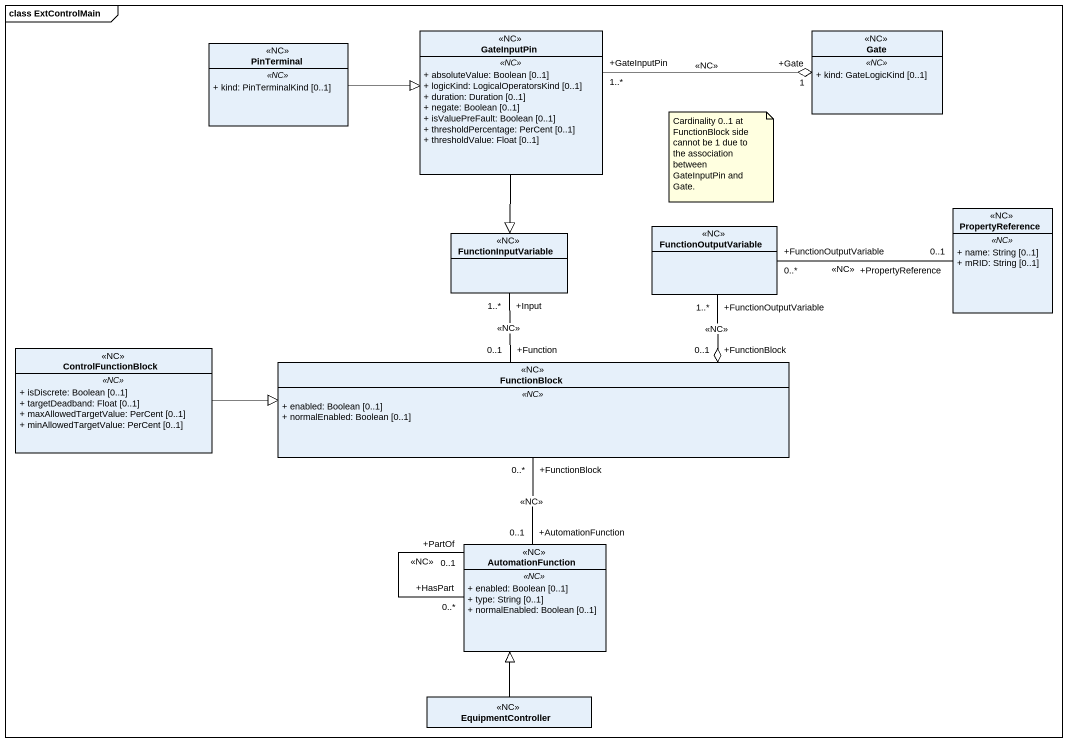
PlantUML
@startuml
mainframe class ExtControlMain
hide circle
hide empty members
skinparam classAttributeIconSize 0
class PinTerminal <<NC>> {
  .. <<NC>> ..
  + kind: PinTerminalKind [0..1]
}
class GateInputPin <<NC>> {
  .. <<NC>> ..
  + absoluteValue: Boolean [0..1]
  + logicKind: LogicalOperatorsKind [0..1]
  + duration: Duration [0..1]
  + negate: Boolean [0..1]
  + isValuePreFault: Boolean [0..1]
  + thresholdPercentage: PerCent [0..1]
  + thresholdValue: Float [0..1]
}
class Gate <<NC>> {
  .. <<NC>> ..
  + kind: GateLogicKind [0..1]
}
class PropertyReference <<NC>> {
  .. <<NC>> ..
  + name: String [0..1]
  + mRID: String [0..1]
}
class FunctionInputVariable <<NC>>
class FunctionOutputVariable <<NC>>
class ControlFunctionBlock <<NC>> {
  .. <<NC>> ..
  + isDiscrete: Boolean [0..1]
  + targetDeadband: Float [0..1]
  + maxAllowedTargetValue: PerCent [0..1]
  + minAllowedTargetValue: PerCent [0..1]
}
class FunctionBlock <<NC>> {
  .. <<NC>> ..
  + enabled: Boolean [0..1]
  + normalEnabled: Boolean [0..1]
}
class AutomationFunction <<NC>> {
  .. <<NC>> ..
  + enabled: Boolean [0..1]
  + type: String [0..1]
  + normalEnabled: Boolean [0..1]
}
class EquipmentController <<NC>>
PinTerminal -right-|> GateInputPin
GateInputPin "+GateInputPin\n1..*" -right-o "+Gate\n1" Gate : <<NC>>
GateInputPin --|> FunctionInputVariable
FunctionInputVariable "+Input\n1..*" -- "+Function\n0..1" FunctionBlock : <<NC>>
FunctionOutputVariable "+FunctionOutputVariable\n0..*" -right- "+PropertyReference\n0..1" PropertyReference : <<NC>>
FunctionOutputVariable "+FunctionOutputVariable\n1..*" --o "+FunctionBlock\n0..1" FunctionBlock : <<NC>>
ControlFunctionBlock -right-|> FunctionBlock
FunctionBlock "+FunctionBlock\n0..*" -- "+AutomationFunction\n0..1" AutomationFunction : <<NC>>
AutomationFunction "+PartOf\n0..1" -- "+HasPart\n0..*" AutomationFunction : <<NC>>
EquipmentController -up-|> AutomationFunction
note as N1
  Cardinality 0..1 at FunctionBlock side cannot be 1 due to the association between GateInputPin and Gate.
end note
@enduml
